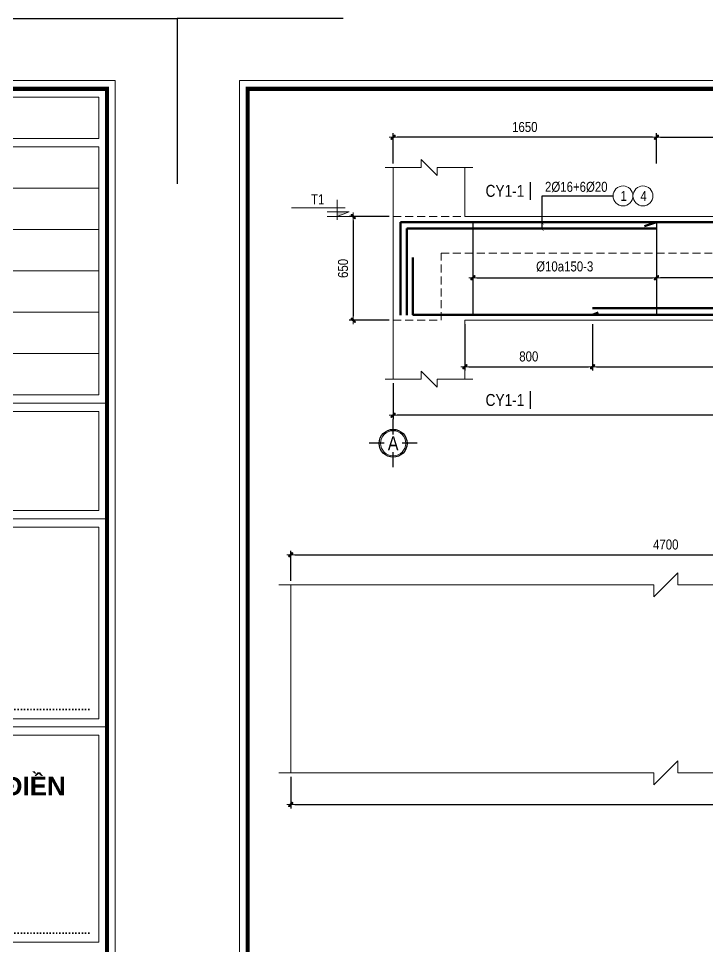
# Model space of a CAD drawing. Header units: millimetres. Extents: x 397144 to 8960116, y 345581 to 674207.
# Drawn here: x 5039870 to 5044187, y 611679 to 617496 of the extents above; entities that cross this region are included whole.
import ezdxf
from ezdxf.enums import TextEntityAlignment as Align
from ezdxf.xclip import XClip

# ---------------------------------------------------------------- set-up
doc = ezdxf.new("R2010")
doc.units = ezdxf.units.MM
doc.header["$XCLIPFRAME"] = 0
doc.header["$PDSIZE"] = -10
doc.linetypes.add('HIDDEN', pattern=[0.375, 0.25, -0.125])
doc.layers.get('0').update_dxf_attribs({"linetype": 'CONTINUOUS'})
doc.layers.get('Defpoints').update_dxf_attribs({"color": 12, "linetype": 'CONTINUOUS'})
for name, color, linetype, lineweight in [('2', 2, 'CONTINUOUS', 20), ('CDAI', 8, 'CONTINUOUS', 30), ('CTHEP', 2, 'CONTINUOUS', 50), ('DBAO', 3, 'CONTINUOUS', 20), ('DGIONG', 4, 'CONTINUOUS', 13), ('KTH', 150, 'CONTINUOUS', 5), ('Net khuat', 8, 'HIDDEN', 13), ('STICK', 1, 'CONTINUOUS', 9), ('TEXT', 7, 'CONTINUOUS', 15)]:
    doc.layers.add(name, color=color, linetype=linetype, lineweight=lineweight)
doc.layers.add('8', color=8, linetype='CONTINUOUS')
doc.layers.add('HATCH', color=7, linetype='CONTINUOUS', lineweight=5, true_color=0x2491ff)
doc.styles.add('CHG_XX_Khung ten$0$A1 BORDER$0$Title Block DD$0$Arial - Bold', font='arialbd.ttf', dxfattribs={"height": 2.5})
doc.styles.add('HELVECONDENSE', font='VHELVCN_0.TTF')
doc.styles.add('Star-HelCon', font='VHELVCN_0.TTF')
doc.styles.add('TTP-HelCon', font='VHELVCN_0.TTF')
doc.styles.add('VNI-HELVE-CONDENSE', font='VHELVCN_0.TTF')
doc.dimstyles.new('kc-25', dxfattribs={"dimtxt": 62.5, "dimasz": 20, "dimexe": 20, "dimexo": 50, "dimgap": 25, "dimtad": 3, "dimdec": 0, "dimzin": 0, "dimdsep": 46, "dimtxsty": 'VNI-HELVE-CONDENSE', "dimblk": 'DIM', "dimcen": 2.5, "dimclrd": 256, "dimclre": 154, "dimclrt": 7, "dimaunit": 1, "dimadec": 0, "dimazin": 0, "dimtfac": 1, "dimtdec": 0, "dimtix": 1, "dimtmove": 0, "dimatfit": 3, "dimldrblk": 'DOT', "dimfxl": 1, "dimtolj": 1, "dimtzin": 0, "dimarcsym": 0})
doc.dimstyles.new('TTP-25', dxfattribs={"dimscale": 25, "dimtxt": 2.5, "dimasz": 1, "dimexe": 1, "dimexo": 1, "dimgap": 0.09, "dimtad": 0, "dimdec": 4, "dimrnd": 5, "dimzin": 9, "dimdsep": 46, "dimtxsty": 'TTP-HelCon', "dimblk": 'Stick1', "dimcen": 0.09, "dimdle": 1.5, "dimclrd": 256, "dimclre": 256, "dimclrt": 7, "dimadec": 0, "dimazin": 0, "dimtfac": 1, "dimtdec": 4, "dimtmove": 0, "dimatfit": 3, "dimldrblk": '_ArchTick1', "dimfxl": 1, "dimtvp": 1, "dimtolj": 1, "dimtzin": 0, "dimarcsym": 0})

# ---------------------------------------------------------------- blocks, each defined once
blk = doc.blocks.new('Stick1')
at = {"layer": 'STICK'}
h = blk.add_hatch(color=256, dxfattribs=at)
edge = h.paths.add_edge_path()
edge.add_line((0.3, 0.5), (-0.5, -0.3))
edge.add_arc((-0.4, -0.4), 0.141, 135, 315)
edge.add_line((-0.3, -0.5), (0.5, 0.3))
edge.add_arc((0.4, 0.4), 0.141, 315, 495)
blk.add_line((1, 0), (-1, 0), dxfattribs=at)
blk.add_lwpolyline([(0.3, 0.5), (-0.5, -0.3, 1), (-0.3, -0.5), (0.5, 0.3, 1), (0.3, 0.5, 1)], format="xyb", dxfattribs=at)
blk = doc.blocks.new('*D1266')
at = {"layer": 'Defpoints', "color": 0, "transparency": 16777216}
for p in [(5042217.1, 616254.1), (5041967.1, 615604.1), (5042217.1, 615604.1)]:
    blk.add_point(p, dxfattribs=at)
at = {"layer": 'KTH', "lineweight": -2, "transparency": 16777216}
for p, q in [((5042192.1, 616254.1), (5041942.1, 616254.1)), ((5041967.1, 616229.1), (5041967.1, 615629.1)), ((5042192.1, 615604.1), (5041942.1, 615604.1))]:
    blk.add_line(p, q, dxfattribs=at)
at = {"layer": 'KTH', "lineweight": -2, "transparency": 16777216, "xscale": 25, "yscale": 25, "zscale": 25}
for p, rotation in [((5041967.1, 616254.1), 90), ((5041967.1, 615604.1), 270)]:
    blk.add_blockref('Stick1', p, dxfattribs=dict(at, rotation=rotation))
at = {"layer": 'KTH', "color": 7, "transparency": 16777216, "insert": (5041903.3, 615929.1), "char_height": 62.5, "attachment_point": 5, "rotation": 90, "style": 'TTP-HelCon'}
blk.add_mtext('\\A1;650', dxfattribs=at)
blk = doc.blocks.new('_ArchTick1')
at = {"color": 0, "const_width": 3.81}
blk.add_lwpolyline([(-12.7, -12.7), (12.7, 12.7)], dxfattribs=at)
blk = doc.blocks.new('*D1267')
at = {"layer": 'Defpoints', "color": 0, "transparency": 16777216}
for p in [(5042717.1, 616025.1), (5043867.1, 616025.1), (5043867.1, 615870.6)]:
    blk.add_point(p, dxfattribs=at)
at = {"layer": 'KTH', "lineweight": -2, "transparency": 16777216}
for p, q in [((5042717.1, 616000.1), (5042717.1, 615845.6)), ((5043867.1, 616000.1), (5043867.1, 615845.6)), ((5042742.1, 615870.6), (5043842.1, 615870.6))]:
    blk.add_line(p, q, dxfattribs=at)
at = {"layer": 'KTH', "lineweight": -2, "transparency": 16777216, "xscale": 25, "yscale": 25, "zscale": 25, "rotation": 180}
blk.add_blockref('Stick1', (5042717.1, 615870.6), dxfattribs=at)
at = {"layer": 'KTH', "lineweight": -2, "transparency": 16777216, "xscale": 25, "yscale": 25, "zscale": 25}
blk.add_blockref('Stick1', (5043867.1, 615870.6), dxfattribs=at)
at = {"layer": 'KTH', "color": 7, "transparency": 16777216, "insert": (5043292.1, 615940.5), "char_height": 62.5, "attachment_point": 5, "style": 'TTP-HelCon'}
blk.add_mtext('\\A1;Þ10a150-3', dxfattribs=at)
blk = doc.blocks.new('CODE')
at = {"layer": 'DBAO'}
for p, q in [((-62.5, -20), (-62.5, 105)), ((-62.5, 0), (-137.5, 30)), ((-137.5, 30), (0, 30)), ((-137.5, 0), (0, 0)), ((-112.5, 55), (223.6, 55))]:
    blk.add_line(p, q, dxfattribs=at)
at = {"layer": 'HATCH', "color": 1}
blk.add_solid([(-62.5, 0), (-137.5, 30), (-62.5, 30)], dxfattribs=at)
blk = doc.blocks.new('*D1268')
at = {"layer": 'Defpoints', "color": 0, "transparency": 16777216}
for p in [(5042217.1, 616751.5), (5042217.1, 616562.5), (5043867.1, 616562.5)]:
    blk.add_point(p, dxfattribs=at)
at = {"layer": 'KTH', "lineweight": -2, "transparency": 16777216}
for p, q in [((5042217.1, 616587.5), (5042217.1, 616776.5)), ((5043842.1, 616751.5), (5042242.1, 616751.5)), ((5043867.1, 616587.5), (5043867.1, 616776.5))]:
    blk.add_line(p, q, dxfattribs=at)
at = {"layer": 'KTH', "lineweight": -2, "transparency": 16777216, "xscale": 25, "yscale": 25, "zscale": 25, "rotation": 180}
blk.add_blockref('Stick1', (5042217.1, 616751.5), dxfattribs=at)
at = {"layer": 'KTH', "lineweight": -2, "transparency": 16777216, "xscale": 25, "yscale": 25, "zscale": 25}
blk.add_blockref('Stick1', (5043867.1, 616751.5), dxfattribs=at)
at = {"layer": 'KTH', "color": 7, "transparency": 16777216, "insert": (5043042.1, 616815.4), "char_height": 62.5, "attachment_point": 5, "style": 'TTP-HelCon'}
blk.add_mtext('\\A1;1650', dxfattribs=at)
blk = doc.blocks.new('DIM')
h = blk.add_hatch(color=1)
h.paths.add_polyline_path([(0.49, 0.29, 1), (0.29, 0.49), (-0.19, 0), (0.19, 0)])
h.paths.add_polyline_path([(0.19, 0), (-0.19, 0), (-0.49, -0.29, 1), (-0.29, -0.49)])
at = {"color": 9}
for p, q in [((-0.19, 0), (-1.5, 0)), ((0.19, 0), (1.5, 0))]:
    blk.add_line(p, q, dxfattribs=at)
at = {"color": 1}
for p, q in [((-0.49, -0.29), (0.29, 0.49)), ((-0.29, -0.49), (0.49, 0.29)), ((-0.19, 0), (0.19, 0))]:
    blk.add_line(p, q, dxfattribs=at)
blk.add_arc((-0.39, -0.39), 0.138, 135, 315, dxfattribs=at)
blk = doc.blocks.new('*D1269')
at = {"layer": 'Defpoints', "color": 0, "transparency": 16777216}
for p in [(5046217.1, 616751.5), (5043867.1, 616562.5), (5046217.1, 616562.5)]:
    blk.add_point(p, dxfattribs=at)
at = {"layer": 'KTH', "lineweight": -2, "transparency": 16777216}
for p, q in [((5043867.1, 616587.5), (5043867.1, 616776.5)), ((5043892.1, 616751.5), (5046192.1, 616751.5)), ((5046217.1, 616587.5), (5046217.1, 616776.5))]:
    blk.add_line(p, q, dxfattribs=at)
at = {"layer": 'KTH', "lineweight": -2, "transparency": 16777216, "xscale": 25, "yscale": 25, "zscale": 25, "rotation": 180}
blk.add_blockref('Stick1', (5043867.1, 616751.5), dxfattribs=at)
at = {"layer": 'KTH', "lineweight": -2, "transparency": 16777216, "xscale": 25, "yscale": 25, "zscale": 25}
blk.add_blockref('Stick1', (5046217.1, 616751.5), dxfattribs=at)
at = {"layer": 'KTH', "color": 7, "transparency": 16777216, "insert": (5045042.1, 616815.4), "char_height": 62.5, "attachment_point": 5, "style": 'TTP-HelCon'}
blk.add_mtext('\\A1;2350', dxfattribs=at)
blk = doc.blocks.new('*D1293')
at = {"layer": 'Defpoints', "color": 0, "transparency": 16777216}
for p in [(5042217.1, 615234.1), (5047642.1, 615234.1), (5042217.1, 615008.8)]:
    blk.add_point(p, dxfattribs=at)
at = {"layer": 'KTH', "lineweight": -2, "transparency": 16777216}
for p, q in [((5042217.1, 615209.1), (5042217.1, 614983.8)), ((5047642.1, 615209.1), (5047642.1, 614983.8)), ((5047617.1, 615008.8), (5042242.1, 615008.8))]:
    blk.add_line(p, q, dxfattribs=at)
at = {"layer": 'KTH', "lineweight": -2, "transparency": 16777216, "xscale": 25, "yscale": 25, "zscale": 25, "rotation": 180}
blk.add_blockref('Stick1', (5042217.1, 615008.8), dxfattribs=at)
at = {"layer": 'KTH', "lineweight": -2, "transparency": 16777216, "xscale": 25, "yscale": 25, "zscale": 25}
blk.add_blockref('Stick1', (5047642.1, 615008.8), dxfattribs=at)
at = {"layer": 'KTH', "color": 7, "transparency": 16777216, "insert": (5044929.6, 615072.6), "char_height": 62.5, "attachment_point": 5, "style": 'TTP-HelCon'}
blk.add_mtext('\\A1;5425', dxfattribs=at)
blk = doc.blocks.new('*D1295')
at = {"layer": 'Defpoints', "color": 0, "transparency": 16777216}
for p in [(5043867.1, 616025.1), (5046217.1, 616025.1), (5043867.1, 615870.6)]:
    blk.add_point(p, dxfattribs=at)
at = {"layer": 'KTH', "lineweight": -2, "transparency": 16777216}
for p, q in [((5043867.1, 616000.1), (5043867.1, 615845.6)), ((5046217.1, 616000.1), (5046217.1, 615845.6)), ((5046192.1, 615870.6), (5043892.1, 615870.6))]:
    blk.add_line(p, q, dxfattribs=at)
at = {"layer": 'KTH', "lineweight": -2, "transparency": 16777216, "xscale": 25, "yscale": 25, "zscale": 25, "rotation": 180}
blk.add_blockref('Stick1', (5043867.1, 615870.6), dxfattribs=at)
at = {"layer": 'KTH', "lineweight": -2, "transparency": 16777216, "xscale": 25, "yscale": 25, "zscale": 25}
blk.add_blockref('Stick1', (5046217.1, 615870.6), dxfattribs=at)
at = {"layer": 'KTH', "color": 7, "transparency": 16777216, "insert": (5045042.1, 615940.5), "char_height": 62.5, "attachment_point": 5, "style": 'TTP-HelCon'}
blk.add_mtext('\\A1;Þ10a200-3', dxfattribs=at)
blk = doc.blocks.new('dau truc')
blk.add_circle((0, 0), 180)
at = {"layer": '8'}
for p, q in [((0, 127), (0, 345)), ((-127, 0), (-345, 0)), ((345, 0), (127, 0)), ((0, -345), (0, -127))]:
    blk.add_line(p, q, dxfattribs=at)
blk.add_circle((0, 0), 200, dxfattribs=at)
at = {"layer": 'TEXT', "style": 'HELVECONDENSE'}
blk.add_attdef('A', text='', height=233, dxfattribs=at).set_placement((0, 0), align=Align.MIDDLE)
blk = doc.blocks.new('*D1304')
at = {"layer": 'Defpoints', "color": 0, "transparency": 16777216}
for p in [(5041575.3, 612766.8), (5052775.3, 612766.8), (5052775.3, 612568.8)]:
    blk.add_point(p, dxfattribs=at)
at = {"layer": 'KTH', "lineweight": -2, "transparency": 16777216}
for p, q in [((5041575.3, 612741.8), (5041575.3, 612543.8)), ((5052775.3, 612741.8), (5052775.3, 612543.8)), ((5041600.3, 612568.8), (5052750.3, 612568.8))]:
    blk.add_line(p, q, dxfattribs=at)
at = {"layer": 'KTH', "lineweight": -2, "transparency": 16777216, "xscale": 25, "yscale": 25, "zscale": 25, "rotation": 180}
blk.add_blockref('Stick1', (5041575.3, 612568.8), dxfattribs=at)
at = {"layer": 'KTH', "lineweight": -2, "transparency": 16777216, "xscale": 25, "yscale": 25, "zscale": 25}
blk.add_blockref('Stick1', (5052775.3, 612568.8), dxfattribs=at)
at = {"layer": 'KTH', "color": 7, "transparency": 16777216, "insert": (5047175.3, 612632.7), "char_height": 62.5, "attachment_point": 5, "style": 'TTP-HelCon'}
blk.add_mtext('\\A1;11200', dxfattribs=at)
blk = doc.blocks.new('*D1308')
at = {"layer": 'Defpoints', "color": 0, "transparency": 16777216}
for p in [(5046275.3, 614134.2), (5041575.3, 613945.2), (5046275.3, 613945.2)]:
    blk.add_point(p, dxfattribs=at)
at = {"layer": 'KTH', "lineweight": -2, "transparency": 16777216}
for p, q in [((5041575.3, 613970.2), (5041575.3, 614159.2)), ((5041600.3, 614134.2), (5046250.3, 614134.2)), ((5046275.3, 613970.2), (5046275.3, 614159.2))]:
    blk.add_line(p, q, dxfattribs=at)
at = {"layer": 'KTH', "lineweight": -2, "transparency": 16777216, "xscale": 25, "yscale": 25, "zscale": 25, "rotation": 180}
blk.add_blockref('Stick1', (5041575.3, 614134.2), dxfattribs=at)
at = {"layer": 'KTH', "lineweight": -2, "transparency": 16777216, "xscale": 25, "yscale": 25, "zscale": 25}
blk.add_blockref('Stick1', (5046275.3, 614134.2), dxfattribs=at)
at = {"layer": 'KTH', "color": 7, "transparency": 16777216, "insert": (5043925.3, 614198), "char_height": 62.5, "attachment_point": 5, "style": 'TTP-HelCon'}
blk.add_mtext('\\A1;4700', dxfattribs=at)
blk = doc.blocks.new('*D1320')
at = {"layer": 'Defpoints', "color": 0, "transparency": 16777216}
for p in [(5042667.1, 615604.1), (5043467.1, 615604.1), (5043467.1, 615313.2)]:
    blk.add_point(p, dxfattribs=at)
at = {"layer": 'KTH', "lineweight": -2, "transparency": 16777216}
for p, q in [((5042667.1, 615579.1), (5042667.1, 615288.2)), ((5043467.1, 615579.1), (5043467.1, 615288.2)), ((5042692.1, 615313.2), (5043442.1, 615313.2))]:
    blk.add_line(p, q, dxfattribs=at)
at = {"layer": 'KTH', "lineweight": -2, "transparency": 16777216, "xscale": 25, "yscale": 25, "zscale": 25, "rotation": 180}
blk.add_blockref('Stick1', (5042667.1, 615313.2), dxfattribs=at)
at = {"layer": 'KTH', "lineweight": -2, "transparency": 16777216, "xscale": 25, "yscale": 25, "zscale": 25}
blk.add_blockref('Stick1', (5043467.1, 615313.2), dxfattribs=at)
at = {"layer": 'KTH', "color": 7, "transparency": 16777216, "insert": (5043067.1, 615377), "char_height": 62.5, "attachment_point": 5, "style": 'TTP-HelCon'}
blk.add_mtext('\\A1;800', dxfattribs=at)
blk = doc.blocks.new('*D1322')
at = {"layer": 'Defpoints', "color": 0, "transparency": 16777216}
for p in [(5043467.1, 615604.1), (5046617.1, 615547.8), (5046617.1, 615313.2)]:
    blk.add_point(p, dxfattribs=at)
at = {"layer": 'KTH', "lineweight": -2, "transparency": 16777216}
for p, q in [((5043467.1, 615579.1), (5043467.1, 615288.2)), ((5046617.1, 615522.8), (5046617.1, 615288.2)), ((5043492.1, 615313.2), (5046592.1, 615313.2))]:
    blk.add_line(p, q, dxfattribs=at)
at = {"layer": 'KTH', "lineweight": -2, "transparency": 16777216, "xscale": 25, "yscale": 25, "zscale": 25, "rotation": 180}
blk.add_blockref('Stick1', (5043467.1, 615313.2), dxfattribs=at)
at = {"layer": 'KTH', "lineweight": -2, "transparency": 16777216, "xscale": 25, "yscale": 25, "zscale": 25}
blk.add_blockref('Stick1', (5046617.1, 615313.2), dxfattribs=at)
at = {"layer": 'KTH', "color": 7, "transparency": 16777216, "insert": (5045042.1, 615377), "char_height": 62.5, "attachment_point": 5, "style": 'TTP-HelCon'}
blk.add_mtext('\\A1;3150', dxfattribs=at)
blk = doc.blocks.new('MC')
at = {"layer": 'CTHEP', "const_width": 10}
blk.add_lwpolyline([(0, 150), (0, 0)], dxfattribs=at)
at = {"layer": 'TEXT', "style": 'TTP-HelCon'}
blk.add_attdef('A', text='', height=100, dxfattribs=at).set_placement((-50, 25.5), align=Align.RIGHT)
blk = doc.blocks.new('CX29')
at = {"layer": 'CTHEP'}
blk.add_line((5040791.73058, 522625.55855), (5088196.68235, 522625.51042), dxfattribs=at)
for points in [[(5088380.04714, 522306.31091), (5088380.04714, 522934.49812), (5040638.00552, 522934.56286), (5040638.00552, 522308.30037)], [(5040673.22228, 522688.96378), (5040673.22228, 522312.57371), (5040673.22228, 522312.57371), (5040906.87594, 522312.55065), (5053058.00553, 522312.52236), (5053632.05103, 522312.52048), (5088308.99188, 522312.49833), (5088308.99188, 522835.37385)]]:
    blk.add_lwpolyline(points, dxfattribs=at)
at = {"layer": 'DBAO'}
blk.add_lwpolyline([(5088418.00552, 521953.49448), (5088418.00552, 522973.44839), (5053205.91177, 522973.49728)], dxfattribs=at)
at = {"layer": 'Net khuat', "ltscale": 200}
blk.add_lwpolyline([(5040608.00552, 522743.57367), (5088410.04714, 522743.57367)], dxfattribs=at)
blk = doc.blocks.new('CHG_XX_Khung ten')
for p, q in [((687, 501), (824, 501)), ((687, 473), (824, 473)), ((687, 422.69), (824, 422.69))]:
    blk.add_line(p, q)
blk.add_lwpolyline([(15, 579), (826, 579), (826, 15), (15, 15)], close=True)
at = {"color": 4, "linetype": 'Continuous', "const_width": 1}
blk.add_lwpolyline([(17, 577), (824, 577), (824, 17), (17, 17)], close=True, dxfattribs=at)
at = {"linetype": 'Continuous'}
for points in [[(822, 565), (689, 565), (689, 575), (822, 575)], [(822, 553), (689, 553), (689, 563), (822, 563)], [(822, 543), (689, 543), (689, 553), (822, 553)], [(822, 533), (689, 533), (689, 543), (822, 543)], [(822, 523), (689, 523), (689, 533), (822, 533)], [(822, 513), (689, 513), (689, 523), (822, 523)], [(822, 503), (689, 503), (689, 513), (822, 513)], [(689, 499), (822, 499), (822, 475), (689, 475)], [(689, 471), (822, 471), (822, 424.69), (689, 424.69)]]:
    blk.add_lwpolyline(points, close=True, dxfattribs=at)
at = {"layer": 'Defpoints', "color": 1, "ltscale": 2}
for points in [[(40.06, 594), (0, 594), (0, 554)], [(800.94, 594), (841, 594), (841, 554)]]:
    blk.add_lwpolyline(points, dxfattribs=at)
at = {"style": 'CHG_XX_Khung ten$0$A1 BORDER$0$Title Block DD$0$Arial - Bold'}
for p in [(820, 427.69), (820, 373.62)]:
    blk.add_text('.....................................................', height=2, dxfattribs=at).set_placement(p, align=Align.MIDDLE_RIGHT)
at = {"ltscale": 10, "insert": (755.91, 410.64), "char_height": 4.5, "width": 121.2929, "attachment_point": 2, "style": 'CHG_XX_Khung ten$0$A1 BORDER$0$Title Block DD$0$Arial - Bold', "bg_fill": 2}
blk.add_mtext('CÔNG TY CỔ PHẦN THIÊN PHÚC ĐIỀN', dxfattribs=at)
at = {"linetype": 'Continuous'}
blk.add_lwpolyline([(689, 420.69), (822, 420.69), (822, 370.62), (689, 370.62)], close=True, dxfattribs=at)
blk = doc.blocks.new('*D1860')
at = {"layer": 'Defpoints', "color": 0, "transparency": 16777216}
for p in [(5113271.8, 563243.4), (5119771.8, 563142.3), (5119771.8, 563045.5)]:
    blk.add_point(p, dxfattribs=at)
at = {"layer": 'KTH', "lineweight": -2, "transparency": 16777216}
for p, q in [((5113271.8, 563218.4), (5113271.8, 563020.5)), ((5119771.8, 563117.3), (5119771.8, 563020.5)), ((5113296.8, 563045.5), (5119746.8, 563045.5))]:
    blk.add_line(p, q, dxfattribs=at)
at = {"layer": 'KTH', "lineweight": -2, "transparency": 16777216, "xscale": 25, "yscale": 25, "zscale": 25, "rotation": 180}
blk.add_blockref('Stick1', (5113271.8, 563045.5), dxfattribs=at)
at = {"layer": 'KTH', "lineweight": -2, "transparency": 16777216, "xscale": 25, "yscale": 25, "zscale": 25}
blk.add_blockref('Stick1', (5119771.8, 563045.5), dxfattribs=at)
at = {"layer": 'KTH', "color": 7, "transparency": 16777216, "insert": (5116521.8, 563109.3), "char_height": 62.5, "attachment_point": 5, "style": 'TTP-HelCon'}
blk.add_mtext('\\A1;6500', dxfattribs=at)
blk = doc.blocks.new('CX-37')
at = {"layer": 'CTHEP'}
for p, q in [((5128741.83394, 564224.46289), (5096651.83396, 564224.5159)), ((5096805.55901, 563915.51158), (5128583.48934, 563915.47222)), ((5103995.87946, 563602.47351), (5128672.60513, 563602.45631))]:
    blk.add_line(p, q, dxfattribs=at)
at = {"layer": 'DBAO'}
for points in [[(5128771.83395, 563243.52348), (5128771.83395, 564263.41532), (5103569.7402, 564263.45031)], [(5113221.83535, 563563.437), (5119421.83396, 563563.42724)]]:
    blk.add_lwpolyline(points, dxfattribs=at)
at = {"layer": 'Net khuat', "ltscale": 200}
blk.add_lwpolyline([(5096621.83396, 564033.5267), (5128771.83395, 564033.5267)], dxfattribs=at)
at = {"layer": 'KTH'}
dim = blk.add_linear_dim(base=(5119771.83395, 563045.46643), p1=(5113271.83395, 563243.44943), p2=(5119771.83395, 563142.31761), angle=180, dimstyle='TTP-25', override={"dimtmove": 1}, dxfattribs=at)
dim.commit()
dim.dimension.update_dxf_attribs({"geometry": '*D1860', "text_midpoint": (5116521.83395, 563109.29976)})

msp = doc.modelspace()

# ---------------------------------------------------------------- linework, layer by layer
at = {"layer": 'CDAI', "ltscale": 52.5}
for p, q in [((5042717.09093, 616219.12474), (5042717.09093, 615639.12474)), ((5043867.09093, 616219.12474), (5043867.09093, 615639.12474))]:
    msp.add_line(p, q, dxfattribs=at)
at = {"layer": 'CTHEP'}
for p, q in [((5052867.09093, 616219.12474), (5042262.09093, 616219.12474)), ((5042262.09093, 616219.12474), (5042262.09093, 615636.85296)), ((5043792.09093, 616194.12474), (5043867.09093, 616219.12474)), ((5042302.09093, 616179.12474), (5042302.09093, 615636.85296)), ((5043867.09093, 616179.12474), (5042302.09093, 616179.12474)), ((5043467.09093, 615679.12474), (5046617.09093, 615679.12474)), ((5043501.23215, 615652.39586), (5043467.09093, 615639.12474))]:
    msp.add_line(p, q, dxfattribs=at)
msp.add_lwpolyline([(5042340.77914, 615997.35782), (5042340.77914, 615639.12474), (5052794.80653, 615639.12474), (5052794.80653, 616044.25643)], dxfattribs=at)
at = {"layer": 'DBAO'}
for points in [[(5042217.09093, 616562.51908), (5042217.09093, 616254.12474), (5042217.09093, 616254.12474), (5042217.09093, 615604.12474), (5042217.09093, 615604.12474), (5042217.09093, 615234.12474)], [(5042667.09093, 616562.51908), (5042667.09093, 616254.12474), (5047417.09093, 616254.12474)], [(5042667.09093, 615234.12474), (5042667.09093, 615604.12474), (5047417.09093, 615604.12474)], [(5041575.33496, 613945.19939), (5041575.33496, 613636.80505), (5041575.33496, 613636.80505), (5041575.33496, 613186.80505), (5041575.33496, 613186.80505), (5041575.33496, 612766.80505)]]:
    msp.add_lwpolyline(points, dxfattribs=at)
at = {"layer": 'DGIONG'}
msp.add_lwpolyline([(5041305.03865, 617054.8672), (5058674.64408, 617054.8672), (5058674.64408, 602536.98804), (5041305.03865, 602536.98804)], close=True, dxfattribs=at)
msp.add_lwpolyline([(5041305.03865, 617054.8672), (5058674.64408, 617054.8672), (5058674.64408, 602536.98804), (5041305.03865, 602536.98804)], close=True, dxfattribs=at)
for points in [[(5042167.09093, 616562.51908), (5042392.09093, 616562.51908), (5042392.09093, 616612.51908), (5042492.09093, 616512.51908), (5042492.09093, 616562.51908), (5042717.09093, 616562.51908)], [(5042167.09093, 615234.12474), (5042392.09093, 615234.12474), (5042392.09093, 615284.12474), (5042492.09093, 615184.12474), (5042492.09093, 615234.12474), (5042717.09093, 615234.12474)], [(5046350.33496, 613945.19939), (5044000.33496, 613945.19939), (5044000.33496, 614020.19939), (5043850.33496, 613870.19939), (5043850.33496, 613945.19939), (5041500.33496, 613945.19939)], [(5046350.33496, 612766.80505), (5044000.33496, 612766.80505), (5044000.33496, 612841.80505), (5043850.33496, 612691.80505), (5043850.33496, 612766.80505), (5041500.33496, 612766.80505)]]:
    msp.add_lwpolyline(points, dxfattribs=at)
for centre in [(5043657.5689, 616383.63385), (5043782.5689, 616383.63385)]:
    msp.add_circle(centre, 62.5, dxfattribs=at)
at = {"layer": 'Net khuat', "ltscale": 200}
for p, q in [((5042217.09093, 616254.12474), (5042667.09093, 616254.12474)), ((5042517.09093, 615604.12474), (5042517.09093, 616025.10149)), ((5042517.09093, 616025.10149), (5052467.09093, 616025.10149)), ((5042217.09093, 615904.12474), (5042217.09093, 615604.12474)), ((5042217.09093, 615604.12474), (5042517.09093, 615604.12474))]:
    msp.add_line(p, q, dxfattribs=at)

# ---------------------------------------------------------------- block references
at = {"xscale": 0.75, "yscale": 0.75, "zscale": 0.75}
for p in [(5043077.03481, 616358.93686), (5043077.03481, 615047.68758)]:
    msp.add_blockref('MC', p, dxfattribs=at).add_auto_attribs({'A': 'CY1-1'})
at = {"layer": '2', "ltscale": 300}
ref = msp.add_blockref('dau truc', (5042217.09093, 614832.93937), dxfattribs=dict(at, xscale=0.4367131292819977, yscale=0.4367131292819977, zscale=0.4367131292819977))
ref.add_attrib('A', 'A', dxfattribs={"layer": 'TEXT', "height": 87.5, "style": 'HELVECONDENSE'}).set_placement((5042217.09093, 614832.93937), align=Align.MIDDLE)
at = {"layer": 'DBAO'}
ref = msp.add_blockref('CX29', (-42198.81169, 93236.74717), dxfattribs=at)
XClip(ref).set_block_clipping_path([(5039898.363287813, 521332.9604182728), (5053846.7564344108, 523623.1797792785)])
at = {"layer": 'KTH', "ltscale": 0.8, "xscale": 25.92478421702978, "yscale": 25.92478421702978, "zscale": 25.92478421702978}
msp.add_blockref('CHG_XX_Khung ten', (5019061.57379, 602096.26671), dxfattribs=at)
at = {"layer": 'KTH', "linetype": 'Continuous', "xscale": -1}
msp.add_blockref('CODE', (5041804.59093, 616254.12474), dxfattribs=at)

# ---------------------------------------------------------------- texts
at = {"layer": 'TEXT', "style": 'TTP-HelCon'}
msp.add_text('2Þ16+6Þ20', height=62.5, dxfattribs=at).set_placement((5043168.56687, 616409.4868, 0))
msp.add_text('T1', height=62.5, dxfattribs=at).set_placement((5041786.15112, 616331.11974), align=Align.RIGHT)
at = {"layer": 'TEXT', "style": 'Star-HelCon'}
for s, p in [('1', (5043661.73556, 616383.63385)), ('4', (5043786.73556, 616383.63385))]:
    msp.add_text(s, height=62.5, dxfattribs=at).set_placement(p, align=Align.MIDDLE)

# ---------------------------------------------------------------- dimensions: what is measured, and where the dimension line sits
at = {"layer": 'KTH'}
for base, p1, p2, picture, middle in [((5042217.09093, 616751.51908), (5043867.09093, 616562.51908), (5042217.09093, 616562.51908), '*D1268', (5043042.09093, 616815.35242)), ((5043467.09093, 615313.18993), (5042667.09093, 615604.12474), (5043467.09093, 615604.12474), '*D1320', (5043067.09093, 615377.02327)), ((5046617.09093, 615313.18993), (5043467.09093, 615604.12474), (5046617.09093, 615547.82615), '*D1322', (5045042.09093, 615377.02327)), ((5042217.09093, 615008.80391), (5047642.09093, 615234.12474), (5042217.09093, 615234.12474), '*D1293', (5044929.59093, 615072.63724))]:
    dim = msp.add_linear_dim(base=base, p1=p1, p2=p2, dimstyle='TTP-25', override={"dimtmove": 1}, dxfattribs=at)
    dim.commit()
    dim.dimension.update_dxf_attribs({"geometry": picture, "text_midpoint": middle})
for base, p1, p2, angle, picture, middle in [((5046217.09093, 616751.51908), (5043867.09093, 616562.51908), (5046217.09093, 616562.51908), 180, '*D1269', (5045042.09093, 616815.35242)), ((5041967.09093, 615604.12474), (5042217.09093, 616254.12474), (5042217.09093, 615604.12474), 270, '*D1266', (5041903.25759, 615929.12474)), ((5046275.33496, 614134.19939), (5041575.33496, 613945.19939), (5046275.33496, 613945.19939), 180, '*D1308', (5043925.33496, 614198.03273)), ((5052775.33496, 612568.82718), (5041575.33496, 612766.80505), (5052775.33496, 612766.80505), 180, '*D1304', (5047175.33496, 612632.66052))]:
    dim = msp.add_linear_dim(base=base, p1=p1, p2=p2, angle=angle, dimstyle='TTP-25', override={"dimtmove": 1}, dxfattribs=at)
    dim.commit()
    dim.dimension.update_dxf_attribs({"geometry": picture, "text_midpoint": middle})
dim = msp.add_linear_dim(base=(5043867.09093, 615870.59433), p1=(5042717.09093, 616025.10149), p2=(5043867.09093, 616025.10149), text='Þ10a150-3', dimstyle='TTP-25', override={"dimtmove": 1}, dxfattribs=at)
dim.commit()
dim.dimension.update_dxf_attribs({"geometry": '*D1267', "text_midpoint": (5043292.09093, 615940.511)})
dim = msp.add_linear_dim(base=(5043867.09093, 615870.59433), p1=(5046217.09093, 616025.10149), p2=(5043867.09093, 616025.10149), angle=180, text='Þ10a200-3', dimstyle='TTP-25', override={"dimtmove": 1}, dxfattribs=at)
dim.commit()
dim.dimension.update_dxf_attribs({"geometry": '*D1295', "text_midpoint": (5045042.09093, 615940.511)})

# ---------------------------------------------------------------- leaders
at = {"layer": 'DGIONG'}
for points in [[(5043150.05511, 616215.12474), (5043150.05484, 616383.63385), (5043595.0689, 616383.63385)], [(5043150.05511, 616175.12474), (5043150.05484, 616383.63385), (5043595.0689, 616383.63385)]]:
    msp.add_leader(points, dimstyle='kc-25', override={"dimtad": 0, "dimldrblk": 'ArchTick', "dimfxl": 100, "dimarcsym": 1}, dxfattribs=at)

# ---------------------------------------------------------------- next in the draw order: block references
at = {"layer": 'DBAO'}
ref = msp.add_blockref('CX-37', (-76627.50903, 49849.59288), dxfattribs=at)
XClip(ref).set_block_clipping_path([(5096129.8041496612, 562618.9003874706), (5113386.7156403773, 564913.1328144962)])
at = {"layer": 'KTH', "ltscale": 0.8, "xscale": 25.92478421702978, "yscale": 25.92478421702978, "zscale": 25.92478421702978}
msp.add_blockref('CHG_XX_Khung ten', (5040864.31732, 602096.26671), dxfattribs=at)

doc.saveas('drawing.dxf')
